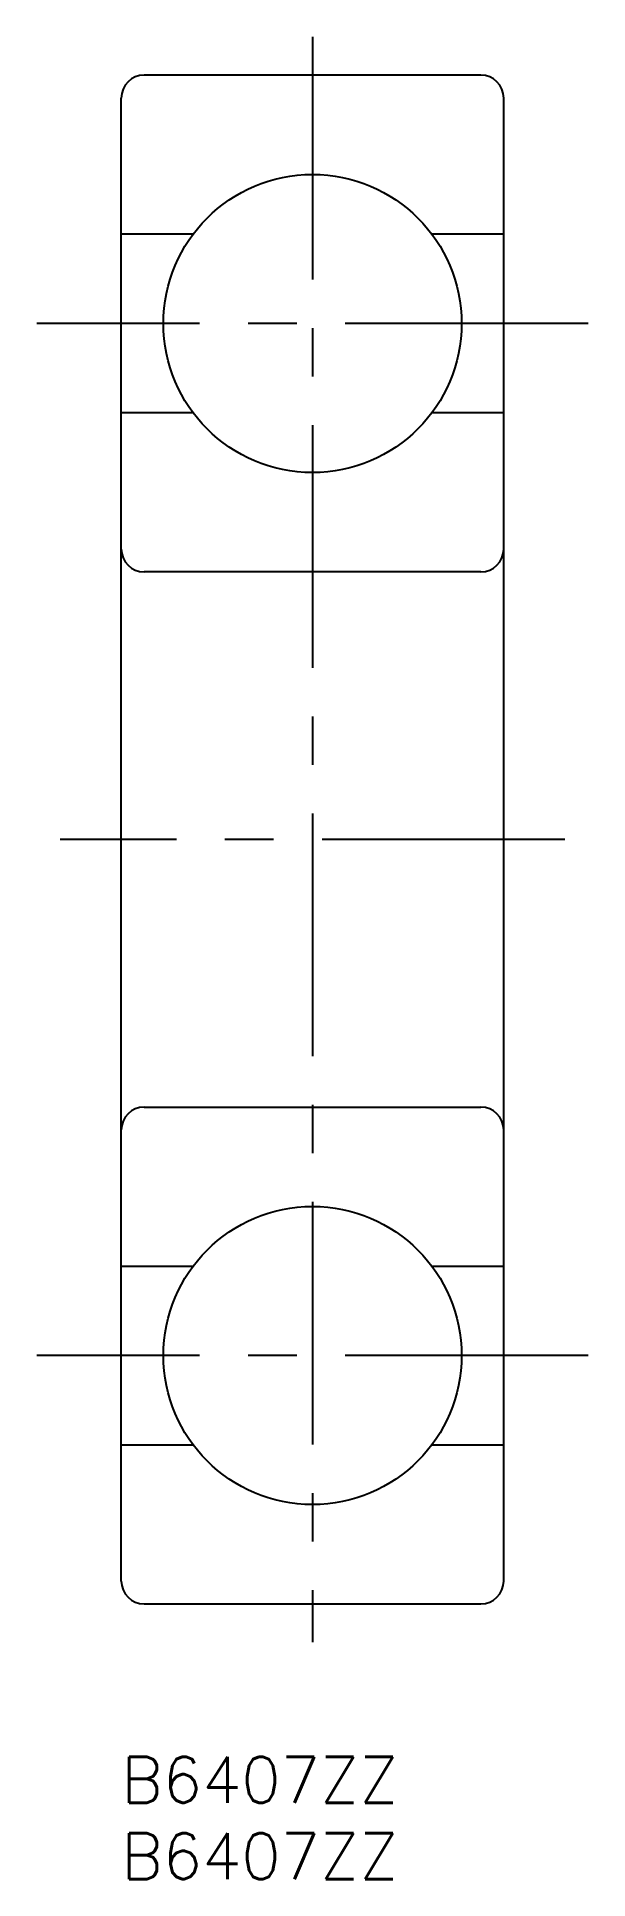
# Model space of a CAD drawing. Extents: x -6 to 31, y -8 to 112.
import ezdxf

# ---------------------------------------------------------------- set-up
doc = ezdxf.new("R2010")
doc.units = 0
doc.header["$LTSCALE"] = 0.5
doc.linetypes.add('CENTER', pattern=[50.8, 31.75, -6.35, 6.35, -6.35])
for name, color, linetype in [('MSM_CENTER', 1, 'CENTER'), ('MSM_CONTINUOUS', 7, 'CONTINUOUS'), ('MSM_PART_NUMBER', 7, 'CONTINUOUS')]:
    doc.layers.add(name, color=color, linetype=linetype)
doc.styles.get("Standard").update_dxf_attribs({"font": 'txt.shx', "height": 3, "bigfont": 'bigfont.shx'})

msp = doc.modelspace()

# ---------------------------------------------------------------- linework, layer by layer
at = {"layer": 'MSM_CENTER'}
for p, q in [((12.5, 112.5), (12.5, 7.5)), ((30.52, 93.75), (-5.52, 93.75)), ((29, 60), (-4, 60)), ((30.52, 26.25), (-5.52, 26.25))]:
    msp.add_line(p, q, dxfattribs=at)
at = {"layer": 'MSM_CONTINUOUS'}
for p, q in [((23.5, 110), (1.5, 110)), ((0, 11.5), (0, 108.5)), ((25, 11.5), (25, 108.5)), ((4.7, 99.6), (0, 99.6)), ((25, 99.6), (20.3, 99.6)), ((4.7, 87.9), (0, 87.9)), ((25, 87.9), (20.3, 87.9)), ((23.5, 77.5), (1.5, 77.5)), ((1.5, 42.5), (23.5, 42.5)), ((0, 32.1), (4.7, 32.1)), ((20.3, 32.1), (25, 32.1)), ((0, 20.4), (4.7, 20.4)), ((20.3, 20.4), (25, 20.4)), ((1.5, 10), (23.5, 10))]:
    msp.add_line(p, q, dxfattribs=at)
for centre in [(12.5, 93.75), (12.5, 26.25)]:
    msp.add_circle(centre, 9.75, dxfattribs=at)
for centre, start, end in [((1.5, 108.5), 90, 180), ((23.5, 108.5), 0, 90), ((1.5, 79), 180, 270), ((23.5, 79), 270, 0), ((1.5, 41), 90, 180), ((23.5, 41), 0, 90), ((1.5, 11.5), 180, 270), ((23.5, 11.5), 270, 0)]:
    msp.add_arc(centre, 1.5, start, end, dxfattribs=at)

# ---------------------------------------------------------------- texts
at = {"layer": 'MSM_PART_NUMBER'}
for p in [(0, -3), (0, -8)]:
    msp.add_text('B6407ZZ', height=3, dxfattribs=at).set_placement(p)

doc.saveas('drawing.dxf')
